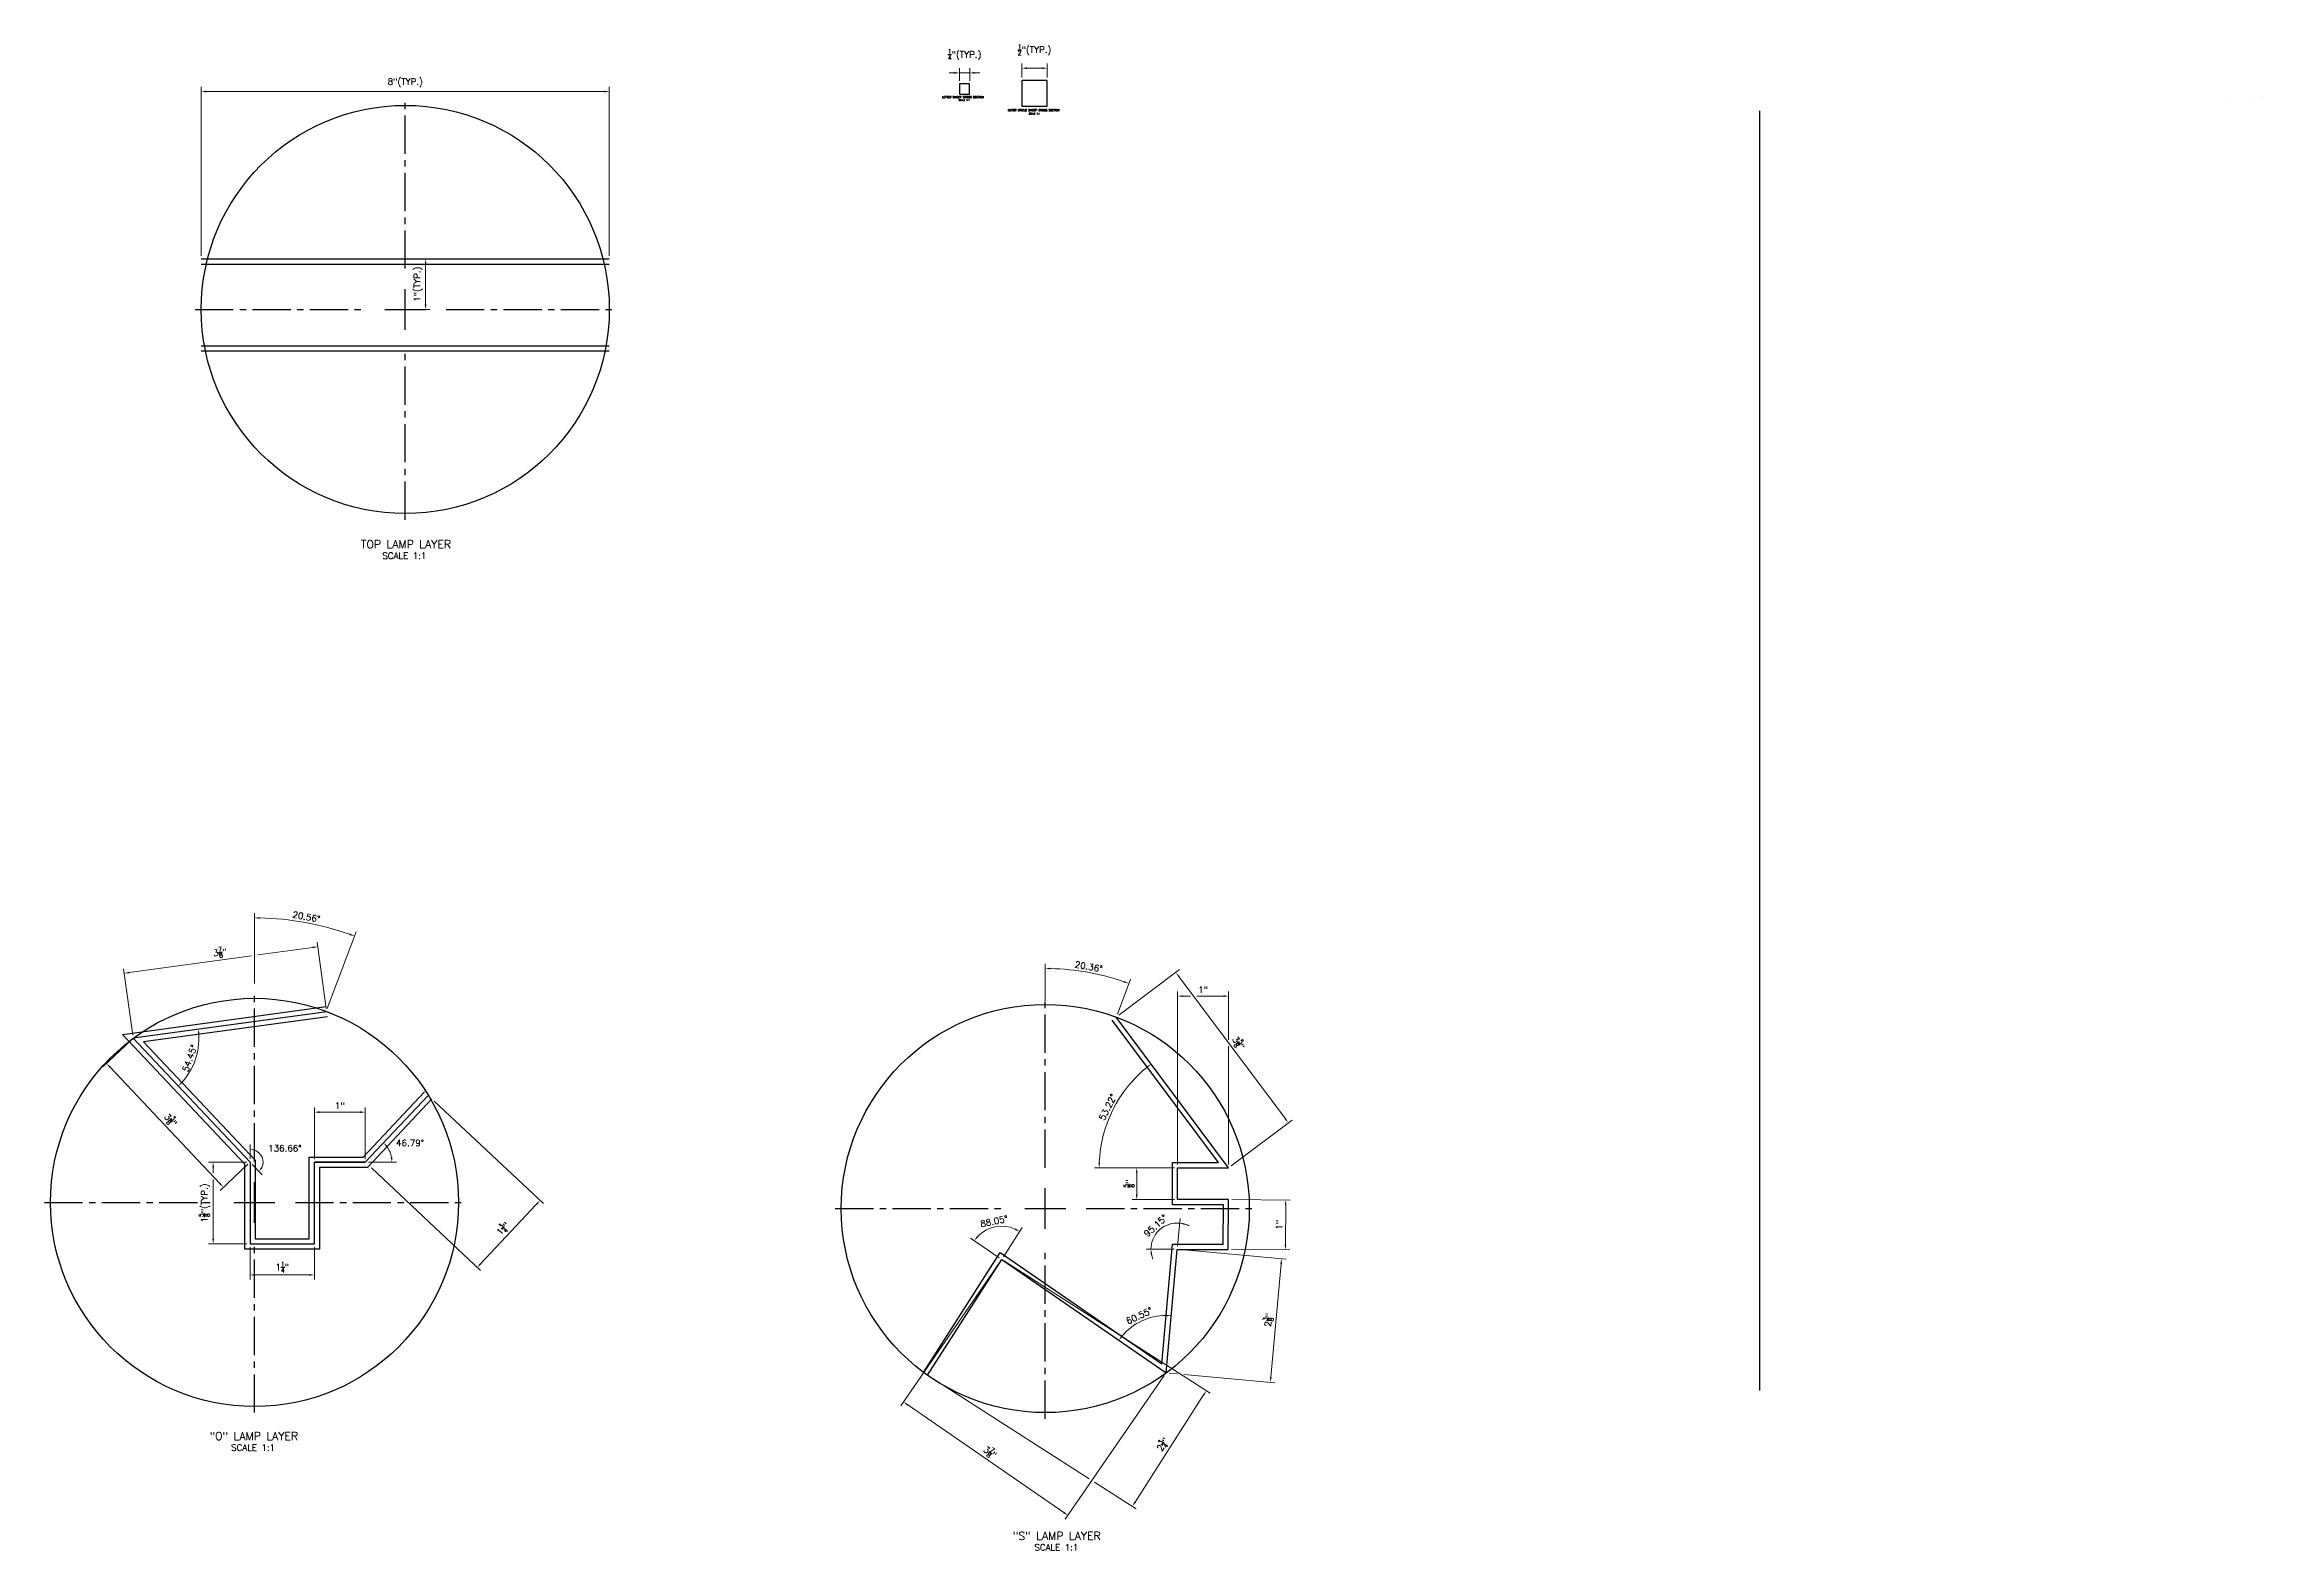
# Model space of a CAD drawing. Header units: inches. Extents: x -66 to 87, y -33 to 11.
# Drawn here: x -33.62 to 9.88, y -28.2 to 1.32 of the extents above; entities that cross this region are included whole.
import ezdxf

# ---------------------------------------------------------------- set-up
doc = ezdxf.new("R2010")
doc.units = ezdxf.units.IN
doc.header["$MEASUREMENT"] = 0
doc.linetypes.add('CENTER2', pattern=[1.125, 0.75, -0.125, 0.125, -0.125])
for name, color, linetype in [('Base', 134, 'Continuous'), ('lamplayers', 62, 'Continuous'), ('PR-TEXT', 2, 'Continuous'), ('PR-TEXT-SUBTITLE', 241, 'Continuous')]:
    doc.layers.add(name, color=color, linetype=linetype)
doc.layers.add('GE-VIEWPORT', color=7, linetype='Continuous', plot=False)
doc.styles.add('SUBTITLES 0.15625 IN.', font='romans.shx', dxfattribs={"height": 0.15625})
doc.styles.add('TEXT 0.125 IN.', font='romans.shx', dxfattribs={"height": 0.125})
doc.dimstyles.new('DOT-BR-IN', dxfattribs={"dimtxt": 0.125, "dimasz": 0.1, "dimexe": 0.09, "dimexo": 0.0625, "dimgap": 0.05, "dimtad": 1, "dimtoh": 1, "dimdec": 3, "dimzin": 3, "dimdsep": 46, "dimlunit": 4, "dimtxsty": 'TEXT 0.125 IN.', "dimcen": 0.09, "dimclrd": 256, "dimclre": 256, "dimclrt": 2, "dimazin": 0, "dimtfac": 0.7, "dimtdec": 3, "dimtmove": 2, "dimatfit": 3, "dimfxl": 1, "dimtolj": 1, "dimtzin": 0, "dimlwd": 15, "dimlwe": 15, "dimarcsym": 0})

# ---------------------------------------------------------------- blocks, each defined once
blk = doc.blocks.new('*D25')
at = {"layer": 'Defpoints', "color": 0, "transparency": 16777216}
for p in [(-26.026, -19.35, 6.669), (-27.258, -20.661, 6.669), (-25.137, -22.653)]:
    blk.add_point(p, dxfattribs=at)
at = {"layer": 'lamplayers', "lineweight": 15, "transparency": 16777216}
for p, q in [((-25.981, -19.392), (-23.84, -21.403)), ((-27.212, -20.703), (-25.071, -22.714)), ((-23.974, -21.414), (-25.069, -22.58))]:
    blk.add_line(p, q, dxfattribs=at)
at = {"layer": 'lamplayers', "transparency": 16777216}
for points in [[(-23.986, -21.403), (-23.962, -21.426), (-23.906, -21.341)], [(-25.081, -22.568), (-25.056, -22.591), (-25.137, -22.653)]]:
    blk.add_solid(points, dxfattribs=at)
at = {"layer": 'lamplayers', "color": 2, "transparency": 16777216, "insert": (-24.632, -21.893), "char_height": 0.125, "attachment_point": 5, "rotation": 46.7929, "style": 'TEXT 0.125 IN.'}
blk.add_mtext('\\A1;1{\\H0.7x;\\S3/4;}"', dxfattribs=at)
blk = doc.blocks.new('*D26')
at = {"layer": 'Defpoints', "color": 0, "transparency": 16777216}
for p in [(-28.328, -19.61), (-28.328, -20.592, 6.669), (-27.331, -20.592, 6.669)]:
    blk.add_point(p, dxfattribs=at)
at = {"layer": 'lamplayers', "lineweight": 15, "transparency": 16777216}
for p, q in [((-28.328, -20.53), (-28.328, -19.52)), ((-27.331, -20.53), (-27.331, -19.52)), ((-27.431, -19.61), (-28.228, -19.61))]:
    blk.add_line(p, q, dxfattribs=at)
at = {"layer": 'lamplayers', "transparency": 16777216}
for points in [[(-28.228, -19.593), (-28.228, -19.626), (-28.328, -19.61)], [(-27.431, -19.593), (-27.431, -19.626), (-27.331, -19.61)]]:
    blk.add_solid(points, dxfattribs=at)
at = {"layer": 'lamplayers', "color": 2, "transparency": 16777216, "insert": (-27.829, -19.485), "char_height": 0.125, "attachment_point": 5, "style": 'TEXT 0.125 IN.'}
blk.add_mtext('\\A1;1"', dxfattribs=at)
blk = doc.blocks.new('*D27')
at = {"layer": 'Defpoints', "color": 0, "transparency": 16777216}
for p in [(-26.099, -19.281, 6.669), (-28.328, -20.592, 6.669), (-27.331, -20.592, 6.669), (-27.331, -20.592, 6.669), (-26.826, -20.451)]:
    blk.add_point(p, dxfattribs=at)
at = {"layer": 'lamplayers', "lineweight": 15, "transparency": 16777216}
blk.add_line((-27.268, -20.592), (-26.717, -20.592), dxfattribs=at)
blk.add_arc((-27.331, -20.592), 0.524, 10.9491, 35.8439, dxfattribs=at)
at = {"layer": 'lamplayers', "transparency": 16777216}
for points in [[(-26.918, -20.296), (-26.893, -20.274), (-26.972, -20.21)], [(-26.799, -20.491), (-26.833, -20.494), (-26.807, -20.592)]]:
    blk.add_solid(points, dxfattribs=at)
at = {"layer": 'lamplayers', "color": 2, "transparency": 16777216, "insert": (-26.453, -20.212), "char_height": 0.125, "attachment_point": 5, "style": 'TEXT 0.125 IN.'}
blk.add_mtext('\\A1;46.79°', dxfattribs=at)
blk = doc.blocks.new('*D28')
at = {"layer": 'Defpoints', "color": 0, "transparency": 16777216}
for p in [(-29.59, -22.192, 6.669), (-28.328, -22.192, 6.669), (-28.328, -22.8)]:
    blk.add_point(p, dxfattribs=at)
at = {"layer": 'lamplayers', "lineweight": 15, "transparency": 16777216}
for p, q in [((-29.59, -22.255), (-29.59, -22.89)), ((-28.328, -22.255), (-28.328, -22.89)), ((-29.49, -22.8), (-28.428, -22.8))]:
    blk.add_line(p, q, dxfattribs=at)
at = {"layer": 'lamplayers', "transparency": 16777216}
for points in [[(-29.49, -22.784), (-29.49, -22.817), (-29.59, -22.8)], [(-28.428, -22.784), (-28.428, -22.817), (-28.328, -22.8)]]:
    blk.add_solid(points, dxfattribs=at)
at = {"layer": 'lamplayers', "color": 2, "transparency": 16777216, "insert": (-28.959, -22.648), "char_height": 0.125, "attachment_point": 5, "style": 'TEXT 0.125 IN.'}
blk.add_mtext('\\A1;1{\\H0.7x;\\S1/4;}"', dxfattribs=at)
blk = doc.blocks.new('*D29')
at = {"layer": 'Defpoints', "color": 0, "transparency": 16777216}
for p in [(-29.59, -20.589, 6.669), (-30.312, -22.192), (-29.59, -22.192, 6.669)]:
    blk.add_point(p, dxfattribs=at)
at = {"layer": 'lamplayers', "lineweight": 15, "transparency": 16777216}
for p, q in [((-29.652, -20.589), (-30.402, -20.589)), ((-30.312, -20.689), (-30.312, -20.806)), ((-30.312, -20.931), (-30.312, -22.092)), ((-29.652, -22.192), (-30.402, -22.192))]:
    blk.add_line(p, q, dxfattribs=at)
at = {"layer": 'lamplayers', "transparency": 16777216}
for points in [[(-30.329, -20.689), (-30.296, -20.689), (-30.312, -20.589)], [(-30.329, -22.092), (-30.296, -22.092), (-30.312, -22.192)]]:
    blk.add_solid(points, dxfattribs=at)
at = {"layer": 'lamplayers', "color": 2, "transparency": 16777216, "insert": (-30.485, -21.39), "char_height": 0.125, "attachment_point": 5, "rotation": 90, "style": 'TEXT 0.125 IN.'}
blk.add_mtext('\\A1;1{\\H0.7x;\\S5/8;}"(TYP.)', dxfattribs=at)
blk = doc.blocks.new('*D30')
at = {"layer": 'Defpoints', "color": 0, "transparency": 16777216}
for p in [(-31.882, -18.16, 6.669), (-29.59, -20.589, 6.669), (-30.112, -21.081)]:
    blk.add_point(p, dxfattribs=at)
at = {"layer": 'lamplayers', "lineweight": 15, "transparency": 16777216}
for p, q in [((-31.927, -18.203), (-32.469, -18.714)), ((-32.335, -18.725), (-30.18, -21.009)), ((-29.635, -20.632), (-30.177, -21.143))]:
    blk.add_line(p, q, dxfattribs=at)
at = {"layer": 'lamplayers', "transparency": 16777216}
for points in [[(-32.323, -18.714), (-32.347, -18.737), (-32.404, -18.653)], [(-30.168, -20.997), (-30.192, -21.02), (-30.112, -21.081)]]:
    blk.add_solid(points, dxfattribs=at)
at = {"layer": 'lamplayers', "color": 2, "transparency": 16777216, "insert": (-31.147, -19.763), "char_height": 0.125, "attachment_point": 5, "rotation": 313.3441, "style": 'TEXT 0.125 IN.'}
blk.add_mtext('\\A1;3{\\H0.7x;\\S3/8;}"', dxfattribs=at)
blk = doc.blocks.new('*D31')
at = {"layer": 'Defpoints', "color": 0, "transparency": 16777216}
for p in [(-31.882, -18.16, 6.669), (-29.59, -20.589, 6.669), (-29.59, -20.589, 6.669), (-29.335, -20.594), (-29.59, -22.192, 6.669)]:
    blk.add_point(p, dxfattribs=at)
at = {"layer": 'lamplayers', "lineweight": 15, "transparency": 16777216}
for p, q in [((-29.59, -20.526), (-29.59, -20.244)), ((-29.547, -20.634), (-29.353, -20.84))]:
    blk.add_line(p, q, dxfattribs=at)
blk.add_arc((-29.59, -20.589), 0.255, 335.9759, 67.3682, dxfattribs=at)
at = {"layer": 'lamplayers', "transparency": 16777216}
for points in [[(-29.495, -20.37), (-29.489, -20.337), (-29.59, -20.334)], [(-29.344, -20.702), (-29.371, -20.683), (-29.415, -20.774)]]:
    blk.add_solid(points, dxfattribs=at)
at = {"layer": 'lamplayers', "color": 2, "transparency": 16777216, "insert": (-28.907, -20.318), "char_height": 0.125, "attachment_point": 5, "style": 'TEXT 0.125 IN.'}
blk.add_mtext('\\A1;136.66°', dxfattribs=at)
blk = doc.blocks.new('*D32')
at = {"layer": 'Defpoints', "color": 0, "transparency": 16777216}
for p in [(-28.086, -17.641, 6.669), (-31.882, -18.16, 6.669), (-31.882, -18.16, 6.669), (-30.748, -18.776), (-29.59, -20.589, 6.669)]:
    blk.add_point(p, dxfattribs=at)
at = {"layer": 'lamplayers', "lineweight": 15, "transparency": 16777216}
blk.add_arc((-31.882, -18.16), 1.29, 317.7863, 3.3561, dxfattribs=at)
at = {"layer": 'lamplayers', "transparency": 16777216}
for points in [[(-30.611, -18.086), (-30.577, -18.083), (-30.604, -17.985)], [(-30.915, -19.039), (-30.938, -19.016), (-30.996, -19.099)]]:
    blk.add_solid(points, dxfattribs=at)
at = {"layer": 'lamplayers', "color": 2, "transparency": 16777216, "insert": (-30.771, -18.552), "char_height": 0.125, "attachment_point": 5, "rotation": 70.5712, "style": 'TEXT 0.125 IN.'}
blk.add_mtext('\\A1;54.45°', dxfattribs=at)
blk = doc.blocks.new('*D33')
at = {"layer": 'Defpoints', "color": 0, "transparency": 16777216}
for p in [(-32.056, -16.888), (-28.086, -17.641, 6.669), (-31.882, -18.16, 6.669)]:
    blk.add_point(p, dxfattribs=at)
at = {"layer": 'lamplayers', "lineweight": 15, "transparency": 16777216}
for p, q in [((-28.36, -16.382), (-29.44, -16.529)), ((-28.095, -17.579), (-28.273, -16.279)), ((-31.89, -18.098), (-32.068, -16.799)), ((-29.564, -16.546), (-31.957, -16.874))]:
    blk.add_line(p, q, dxfattribs=at)
at = {"layer": 'lamplayers', "transparency": 16777216}
for points in [[(-28.362, -16.365), (-28.358, -16.398), (-28.261, -16.368)], [(-31.959, -16.858), (-31.955, -16.891), (-32.056, -16.888)]]:
    blk.add_solid(points, dxfattribs=at)
at = {"layer": 'lamplayers', "color": 2, "transparency": 16777216, "insert": (-30.179, -16.477), "char_height": 0.125, "attachment_point": 5, "rotation": 7.7982, "style": 'TEXT 0.125 IN.'}
blk.add_mtext('\\A1;3{\\H0.7x;\\S7/8;}"', dxfattribs=at)
blk = doc.blocks.new('*D52')
at = {"layer": 'Defpoints', "color": 0, "transparency": 16777216}
for p in [(-22.547, 0.393), (-30.547, -2.888, 14.159), (-22.547, -2.888, 14.159)]:
    blk.add_point(p, dxfattribs=at)
at = {"layer": 'lamplayers', "lineweight": 15, "transparency": 16777216}
for p, q in [((-30.547, -2.825), (-30.547, 0.483)), ((-22.547, -2.825), (-22.547, 0.483)), ((-30.447, 0.393), (-22.647, 0.393))]:
    blk.add_line(p, q, dxfattribs=at)
at = {"layer": 'lamplayers', "transparency": 16777216}
for points in [[(-30.447, 0.41), (-30.447, 0.376), (-30.547, 0.393)], [(-22.647, 0.41), (-22.647, 0.376), (-22.547, 0.393)]]:
    blk.add_solid(points, dxfattribs=at)
at = {"layer": 'lamplayers', "color": 2, "transparency": 16777216, "insert": (-26.547, 0.565), "char_height": 0.125, "attachment_point": 5, "style": 'TEXT 0.125 IN.'}
blk.add_mtext('\\A1;8"(TYP.)', dxfattribs=at)
blk = doc.blocks.new('*U58')
at = {"layer": 'lamplayers', "color": 0, "linetype": 'CENTER2', "transparency": 16777216}
for p, q in [((0, 0.8), (0, 4.12)), ((-4.12, 0), (-0.8, 0)), ((0.8, 0), (4.12, 0)), ((0, -4.12), (0, -0.8))]:
    blk.add_line(p, q, dxfattribs=at)
at = {"layer": 'lamplayers', "color": 0, "linetype": 'Continuous', "transparency": 16777216}
for p, q in [((-0.4, 0), (0.4, 0)), ((0, -0.4), (0, 0.4))]:
    blk.add_line(p, q, dxfattribs=at)
blk = doc.blocks.new('*U59')
at = {"layer": 'lamplayers', "color": 0, "linetype": 'CENTER2', "transparency": 16777216}
for p, q in [((0, 0.8), (0, 4.12)), ((-4.12, 0), (-0.8, 0)), ((0.8, 0), (4.12, 0)), ((0, -4.12), (0, -0.8))]:
    blk.add_line(p, q, dxfattribs=at)
at = {"layer": 'lamplayers', "color": 0, "linetype": 'Continuous', "transparency": 16777216}
for p, q in [((-0.4, 0), (0.4, 0)), ((0, -0.4), (0, 0.4))]:
    blk.add_line(p, q, dxfattribs=at)
blk = doc.blocks.new('*U60')
at = {"layer": 'lamplayers', "color": 0, "linetype": 'CENTER2', "transparency": 16777216}
for p, q in [((0, 0.8), (0, 4.12)), ((-4.12, 0), (-0.8, 0)), ((0.8, 0), (4.12, 0)), ((0, -4.12), (0, -0.8))]:
    blk.add_line(p, q, dxfattribs=at)
at = {"layer": 'lamplayers', "color": 0, "linetype": 'Continuous', "transparency": 16777216}
for p, q in [((-0.4, 0), (0.4, 0)), ((0, -0.4), (0, 0.4))]:
    blk.add_line(p, q, dxfattribs=at)
blk = doc.blocks.new('*D62')
at = {"layer": 'Defpoints', "color": 0, "transparency": 16777216}
for p in [(-26.562, -2.888, 14.159), (-26.148, -2.888), (-26.547, -3.878, 14.627)]:
    blk.add_point(p, dxfattribs=at)
at = {"layer": 'lamplayers', "lineweight": 15, "transparency": 16777216}
for p, q in [((-26.499, -2.888), (-26.058, -2.888)), ((-26.148, -3.778), (-26.148, -2.988)), ((-26.485, -3.878), (-26.058, -3.878))]:
    blk.add_line(p, q, dxfattribs=at)
at = {"layer": 'lamplayers', "transparency": 16777216}
for points in [[(-26.165, -2.988), (-26.132, -2.988), (-26.148, -2.888)], [(-26.165, -3.778), (-26.132, -3.778), (-26.148, -3.878)]]:
    blk.add_solid(points, dxfattribs=at)
at = {"layer": 'lamplayers', "color": 2, "transparency": 16777216, "insert": (-26.294, -3.383), "char_height": 0.125, "attachment_point": 5, "rotation": 90, "style": 'TEXT 0.125 IN.'}
blk.add_mtext('\\A1;1"(TYP.)', dxfattribs=at)
blk = doc.blocks.new('*D92')
at = {"layer": 'Defpoints', "color": 0, "transparency": 16777216}
for p in [(-28.18, -15.962), (-29.502, -17.15, 7.027), (-28.097, -17.633, 7.127), (-29.502, -21.379, 7.127)]:
    blk.add_point(p, dxfattribs=at)
at = {"layer": 'lamplayers', "lineweight": 15, "transparency": 16777216}
for p, q in [((-29.502, -17.087), (-29.502, -15.713)), ((-28.075, -17.575), (-27.512, -16.074))]:
    blk.add_line(p, q, dxfattribs=at)
blk.add_arc((-29.502, -21.379), 5.576, 70.4639, 88.9724, dxfattribs=at)
at = {"layer": 'lamplayers', "transparency": 16777216}
for points in [[(-29.402, -15.82), (-29.401, -15.787), (-29.502, -15.803)], [(-27.631, -16.108), (-27.643, -16.14), (-27.543, -16.158)]]:
    blk.add_solid(points, dxfattribs=at)
at = {"layer": 'lamplayers', "color": 2, "transparency": 16777216, "insert": (-28.486, -15.782), "char_height": 0.125, "attachment_point": 5, "rotation": 349.7181, "style": 'TEXT 0.125 IN.'}
blk.add_mtext('\\A1;20.56°', dxfattribs=at)
blk = doc.blocks.new('*D93')
at = {"layer": 'Defpoints', "color": 0, "transparency": 16777216}
for p in [(-12.896, -16.926), (-14, -17.498, 5.614), (-12.608, -17.748, 5.614), (-14, -21.498, 5.614)]:
    blk.add_point(p, dxfattribs=at)
at = {"layer": 'lamplayers', "lineweight": 15, "transparency": 16777216}
for p, q in [((-14, -17.436), (-14, -16.704)), ((-12.587, -17.689), (-12.332, -17.004))]:
    blk.add_line(p, q, dxfattribs=at)
blk.add_arc((-14, -21.498), 4.704, 70.8574, 88.7819, dxfattribs=at)
at = {"layer": 'lamplayers', "transparency": 16777216}
for points in [[(-13.9, -16.812), (-13.9, -16.779), (-14, -16.794)], [(-12.452, -17.039), (-12.463, -17.07), (-12.363, -17.088)]]:
    blk.add_solid(points, dxfattribs=at)
at = {"layer": 'lamplayers', "color": 2, "transparency": 16777216, "insert": (-13.149, -16.758), "char_height": 0.125, "attachment_point": 5, "rotation": 349.8197, "style": 'TEXT 0.125 IN.'}
blk.add_mtext('\\A1;20.36°', dxfattribs=at)
blk = doc.blocks.new('*D95')
at = {"layer": 'Defpoints', "color": 0, "transparency": 16777216}
for p in [(-11.439, -16.871), (-12.611, -17.747, 5.364), (-10.405, -20.698, 5.364)]:
    blk.add_point(p, dxfattribs=at)
at = {"layer": 'lamplayers', "lineweight": 15, "transparency": 16777216}
for p, q in [((-12.561, -17.71), (-11.367, -16.817)), ((-9.293, -19.742), (-11.379, -16.951)), ((-10.355, -20.661), (-9.161, -19.768))]:
    blk.add_line(p, q, dxfattribs=at)
at = {"layer": 'lamplayers', "transparency": 16777216}
for points in [[(-11.366, -16.941), (-11.392, -16.961), (-11.439, -16.871)], [(-9.28, -19.732), (-9.306, -19.752), (-9.233, -19.822)]]:
    blk.add_solid(points, dxfattribs=at)
at = {"layer": 'lamplayers', "color": 2, "transparency": 16777216, "insert": (-10.214, -18.255), "char_height": 0.125, "attachment_point": 5, "rotation": 306.7774, "style": 'TEXT 0.125 IN.'}
blk.add_mtext('\\A1;3{\\H0.7x;\\S5/8;}"', dxfattribs=at)
blk = doc.blocks.new('*D96')
at = {"layer": 'Defpoints', "color": 0, "transparency": 16777216}
for p in [(-10.405, -17.335), (-11.405, -20.698, 5.364), (-10.405, -20.698, 5.364)]:
    blk.add_point(p, dxfattribs=at)
at = {"layer": 'lamplayers', "lineweight": 15, "transparency": 16777216}
for p, q in [((-11.405, -20.636), (-11.405, -17.245)), ((-11.305, -17.335), (-11.154, -17.335)), ((-11.029, -17.335), (-10.505, -17.335)), ((-10.405, -18.191), (-10.405, -17.245)), ((-10.405, -20.636), (-10.405, -18.316))]:
    blk.add_line(p, q, dxfattribs=at)
at = {"layer": 'lamplayers', "transparency": 16777216}
for points in [[(-11.305, -17.319), (-11.305, -17.352), (-11.405, -17.335)], [(-10.505, -17.319), (-10.505, -17.352), (-10.405, -17.335)]]:
    blk.add_solid(points, dxfattribs=at)
at = {"layer": 'lamplayers', "color": 2, "transparency": 16777216, "insert": (-10.905, -17.211), "char_height": 0.125, "attachment_point": 5, "style": 'TEXT 0.125 IN.'}
blk.add_mtext('\\A1;1"', dxfattribs=at)
blk = doc.blocks.new('*D97')
at = {"layer": 'Defpoints', "color": 0, "transparency": 16777216}
for p in [(-12.206, -20.698), (-11.405, -20.698, 5.364), (-11.405, -21.324, 5.364)]:
    blk.add_point(p, dxfattribs=at)
at = {"layer": 'lamplayers', "lineweight": 15, "transparency": 16777216}
for p, q in [((-11.468, -20.698), (-12.296, -20.698)), ((-12.206, -21.224), (-12.206, -20.798)), ((-11.468, -21.324), (-12.296, -21.324))]:
    blk.add_line(p, q, dxfattribs=at)
at = {"layer": 'lamplayers', "transparency": 16777216}
for points in [[(-12.223, -20.798), (-12.189, -20.798), (-12.206, -20.698)], [(-12.223, -21.224), (-12.189, -21.224), (-12.206, -21.324)]]:
    blk.add_solid(points, dxfattribs=at)
at = {"layer": 'lamplayers', "color": 2, "transparency": 16777216, "insert": (-12.358, -21.011), "char_height": 0.125, "attachment_point": 5, "rotation": 90, "style": 'TEXT 0.125 IN.'}
blk.add_mtext('\\A1;{\\H0.7x;\\S5/8;}"', dxfattribs=at)
blk = doc.blocks.new('*D98')
at = {"layer": 'Defpoints', "color": 0, "transparency": 16777216}
for p in [(-10.405, -21.324, 5.364), (-9.286, -21.332), (-10.412, -22.298, 5.364)]:
    blk.add_point(p, dxfattribs=at)
at = {"layer": 'lamplayers', "lineweight": 15, "transparency": 16777216}
for p, q in [((-10.343, -21.324), (-9.196, -21.333)), ((-9.292, -22.206), (-9.286, -21.432)), ((-10.35, -22.299), (-9.203, -22.307))]:
    blk.add_line(p, q, dxfattribs=at)
at = {"layer": 'lamplayers', "transparency": 16777216}
for points in [[(-9.303, -21.432), (-9.27, -21.432), (-9.286, -21.332)], [(-9.309, -22.206), (-9.275, -22.207), (-9.293, -22.306)]]:
    blk.add_solid(points, dxfattribs=at)
at = {"layer": 'lamplayers', "color": 2, "transparency": 16777216, "insert": (-9.414, -21.818), "char_height": 0.125, "attachment_point": 5, "rotation": 89.5774, "style": 'TEXT 0.125 IN.'}
blk.add_mtext('\\A1;1"', dxfattribs=at)
blk = doc.blocks.new('*D99')
at = {"layer": 'Defpoints', "color": 0, "transparency": 16777216}
for p in [(-12.611, -17.747, 5.364), (-12.472, -19.225), (-11.405, -20.698, 5.364), (-10.405, -20.698, 5.364), (-10.405, -20.698, 5.364)]:
    blk.add_point(p, dxfattribs=at)
at = {"layer": 'lamplayers', "lineweight": 15, "transparency": 16777216}
blk.add_line((-11.468, -20.698), (-13.034, -20.698), dxfattribs=at)
blk.add_arc((-10.405, -20.698), 2.538, 129.0347, 177.7427, dxfattribs=at)
at = {"layer": 'lamplayers', "transparency": 16777216}
for points in [[(-12.014, -18.713), (-11.994, -18.74), (-11.925, -18.665)], [(-12.925, -20.599), (-12.958, -20.598), (-12.944, -20.698)]]:
    blk.add_solid(points, dxfattribs=at)
at = {"layer": 'lamplayers', "color": 2, "transparency": 16777216, "insert": (-12.775, -19.511), "char_height": 0.125, "attachment_point": 5, "rotation": 63.3887, "style": 'TEXT 0.125 IN.'}
blk.add_mtext('\\A1;53.22°', dxfattribs=at)
blk = doc.blocks.new('*D100')
at = {"layer": 'Defpoints', "color": 0, "transparency": 16777216}
for p in [(-11.412, -22.298, 5.364), (-9.369, -22.482), (-11.631, -24.721, 5.364)]:
    blk.add_point(p, dxfattribs=at)
at = {"layer": 'lamplayers', "lineweight": 15, "transparency": 16777216}
for p, q in [((-11.35, -22.304), (-9.279, -22.49)), ((-9.578, -24.806), (-9.378, -22.582)), ((-11.568, -24.727), (-11.405, -24.741)), ((-11.281, -24.752), (-9.497, -24.913))]:
    blk.add_line(p, q, dxfattribs=at)
at = {"layer": 'lamplayers', "transparency": 16777216}
for points in [[(-9.394, -22.58), (-9.361, -22.583), (-9.369, -22.482)], [(-9.595, -24.804), (-9.561, -24.807), (-9.587, -24.905)]]:
    blk.add_solid(points, dxfattribs=at)
at = {"layer": 'lamplayers', "color": 2, "transparency": 16777216, "insert": (-9.629, -23.68), "char_height": 0.125, "attachment_point": 5, "rotation": 84.8507, "style": 'TEXT 0.125 IN.'}
blk.add_mtext('\\A1;2{\\H0.7x;\\S3/8;}"', dxfattribs=at)
blk = doc.blocks.new('*D101')
at = {"layer": 'Defpoints', "color": 0, "transparency": 16777216}
for p in [(-11.643, -21.836), (-11.412, -22.298, 5.364), (-11.412, -22.298, 5.364), (-10.412, -22.298, 5.364), (-11.631, -24.721, 5.364)]:
    blk.add_point(p, dxfattribs=at)
at = {"layer": 'lamplayers', "lineweight": 15, "transparency": 16777216}
for p, q in [((-11.407, -22.236), (-11.358, -21.694)), ((-11.475, -22.298), (-12.019, -22.298))]:
    blk.add_line(p, q, dxfattribs=at)
for start, end in [(84.8507, 180), (62.6242, 73.7375), (191.1132, 202.2265)]:
    blk.add_arc((-11.412, -22.298), 0.516, start, end, dxfattribs=at)
at = {"layer": 'lamplayers', "transparency": 16777216}
for points in [[(-11.271, -21.819), (-11.265, -21.786), (-11.366, -21.784)], [(-11.936, -22.399), (-11.902, -22.396), (-11.929, -22.298)]]:
    blk.add_solid(points, dxfattribs=at)
at = {"layer": 'lamplayers', "color": 2, "transparency": 16777216, "insert": (-11.837, -21.834), "char_height": 0.125, "attachment_point": 5, "rotation": 42.4254, "style": 'TEXT 0.125 IN.'}
blk.add_mtext('\\A1;95.15°', dxfattribs=at)
blk = doc.blocks.new('*D102')
at = {"layer": 'Defpoints', "color": 0, "transparency": 16777216}
for p in [(-14.853, -22.498, 5.364), (-11.631, -24.721, 5.364), (-13.557, -27.513)]:
    blk.add_point(p, dxfattribs=at)
at = {"layer": 'lamplayers', "lineweight": 15, "transparency": 16777216}
for p, q in [((-14.889, -22.55), (-16.83, -25.364)), ((-11.666, -24.772), (-13.608, -27.587)), ((-16.697, -25.347), (-13.639, -27.456))]:
    blk.add_line(p, q, dxfattribs=at)
at = {"layer": 'lamplayers', "transparency": 16777216}
for points in [[(-16.687, -25.333), (-16.706, -25.361), (-16.779, -25.29)], [(-13.629, -27.442), (-13.648, -27.47), (-13.557, -27.513)]]:
    blk.add_solid(points, dxfattribs=at)
at = {"layer": 'lamplayers', "color": 2, "transparency": 16777216, "insert": (-15.081, -26.276), "char_height": 0.125, "attachment_point": 5, "rotation": 325.402, "style": 'TEXT 0.125 IN.'}
blk.add_mtext('\\A1;3{\\H0.7x;\\S7/8;}"', dxfattribs=at)
blk = doc.blocks.new('*D103')
at = {"layer": 'Defpoints', "color": 0, "transparency": 16777216}
for p in [(-14.853, -22.498, 5.364), (-16.306, -24.766, 5.364), (-10.841, -25.069)]:
    blk.add_point(p, dxfattribs=at)
at = {"layer": 'lamplayers', "lineweight": 15, "transparency": 16777216}
for p, q in [((-14.8, -22.532), (-10.765, -25.117)), ((-16.254, -24.8), (-13.138, -26.796)), ((-12.24, -27.253), (-10.895, -25.153)), ((-13.033, -26.864), (-12.218, -27.385))]:
    blk.add_line(p, q, dxfattribs=at)
at = {"layer": 'lamplayers', "transparency": 16777216}
for points in [[(-10.909, -25.144), (-10.881, -25.162), (-10.841, -25.069)], [(-12.254, -27.244), (-12.226, -27.262), (-12.294, -27.337)]]:
    blk.add_solid(points, dxfattribs=at)
at = {"layer": 'lamplayers', "color": 2, "transparency": 16777216, "insert": (-11.696, -26.121), "char_height": 0.125, "attachment_point": 5, "rotation": 57.3531, "style": 'TEXT 0.125 IN.'}
blk.add_mtext('\\A1;2{\\H0.7x;\\S3/4;}"', dxfattribs=at)
blk = doc.blocks.new('*D104')
at = {"layer": 'Defpoints', "color": 0, "transparency": 16777216}
for p in [(-14.853, -22.498, 5.364), (-11.412, -22.298, 5.364), (-11.923, -23.633), (-11.631, -24.721, 5.364), (-11.631, -24.721, 5.364)]:
    blk.add_point(p, dxfattribs=at)
at = {"layer": 'lamplayers', "lineweight": 15, "transparency": 16777216}
blk.add_arc((-11.631, -24.721), 1.126, 89.9406, 140.3121, dxfattribs=at)
at = {"layer": 'lamplayers', "transparency": 16777216}
for points in [[(-11.629, -23.578), (-11.63, -23.612), (-11.53, -23.599)], [(-12.484, -24.012), (-12.511, -23.992), (-12.558, -24.082)]]:
    blk.add_solid(points, dxfattribs=at)
at = {"layer": 'lamplayers', "color": 2, "transparency": 16777216, "insert": (-12.157, -23.6), "char_height": 0.125, "attachment_point": 5, "rotation": 25.1264, "style": 'TEXT 0.125 IN.'}
blk.add_mtext('\\A1;60.55°', dxfattribs=at)
blk = doc.blocks.new('*D105')
at = {"layer": 'Defpoints', "color": 0, "transparency": 16777216}
for p in [(-14.816, -21.847), (-14.853, -22.498, 5.364), (-14.853, -22.498, 5.364), (-16.306, -24.766, 5.364), (-11.631, -24.721, 5.364)]:
    blk.add_point(p, dxfattribs=at)
at = {"layer": 'lamplayers', "lineweight": 15, "transparency": 16777216}
for p, q in [((-14.905, -22.463), (-15.464, -22.077)), ((-14.819, -22.446), (-14.453, -21.873))]:
    blk.add_line(p, q, dxfattribs=at)
blk.add_arc((-14.853, -22.498), 0.653, 66.1426, 136.6125, dxfattribs=at)
at = {"layer": 'lamplayers', "transparency": 16777216}
for points in [[(-15.314, -22.06), (-15.34, -22.039), (-15.39, -22.128)], [(-14.581, -21.887), (-14.597, -21.916), (-14.501, -21.949)]]:
    blk.add_solid(points, dxfattribs=at)
at = {"layer": 'lamplayers', "color": 2, "transparency": 16777216, "insert": (-15.004, -21.748), "char_height": 0.125, "attachment_point": 5, "rotation": 11.3775, "style": 'TEXT 0.125 IN.'}
blk.add_mtext('\\A1;88.05°', dxfattribs=at)
blk = doc.blocks.new('*D106')
at = {"layer": 'Defpoints', "color": 0, "transparency": 16777216}
for p in [(-14.46, 0.851), (-14.46, 0.606), (-13.96, 0.606)]:
    blk.add_point(p, dxfattribs=at)
at = {"layer": 'lamplayers', "lineweight": 15, "transparency": 16777216}
for p, q in [((-14.46, 0.669), (-14.46, 0.941)), ((-13.96, 0.669), (-13.96, 0.941)), ((-14.06, 0.851), (-14.36, 0.851))]:
    blk.add_line(p, q, dxfattribs=at)
at = {"layer": 'lamplayers', "transparency": 16777216}
for points in [[(-14.36, 0.868), (-14.36, 0.834), (-14.46, 0.851)], [(-14.06, 0.868), (-14.06, 0.834), (-13.96, 0.851)]]:
    blk.add_solid(points, dxfattribs=at)
at = {"layer": 'lamplayers', "color": 2, "transparency": 16777216, "insert": (-14.21, 1.212), "char_height": 0.125, "attachment_point": 5, "style": 'TEXT 0.125 IN.'}
blk.add_mtext('\\A1;{\\H0.7x;\\S1/2;}"(TYP.)', dxfattribs=at)
blk = doc.blocks.new('*D107')
at = {"layer": 'Defpoints', "color": 0, "transparency": 16777216}
for p in [(-15.682, 0.758), (-15.682, 0.542), (-15.482, 0.542)]:
    blk.add_point(p, dxfattribs=at)
at = {"layer": 'lamplayers', "lineweight": 15, "transparency": 16777216}
for p, q in [((-15.782, 0.758), (-15.882, 0.758)), ((-15.682, 0.605), (-15.682, 0.848)), ((-15.482, 0.758), (-15.682, 0.758)), ((-15.482, 0.605), (-15.482, 0.848)), ((-15.382, 0.758), (-15.282, 0.758))]:
    blk.add_line(p, q, dxfattribs=at)
at = {"layer": 'lamplayers', "transparency": 16777216}
for points in [[(-15.782, 0.775), (-15.782, 0.741), (-15.682, 0.758)], [(-15.382, 0.775), (-15.382, 0.741), (-15.482, 0.758)]]:
    blk.add_solid(points, dxfattribs=at)
at = {"layer": 'lamplayers', "color": 2, "transparency": 16777216, "insert": (-15.582, 1.119), "char_height": 0.125, "attachment_point": 5, "style": 'TEXT 0.125 IN.'}
blk.add_mtext('\\A1;{\\H0.7x;\\S1/4;}"(TYP.)', dxfattribs=at)

msp = doc.modelspace()

# ---------------------------------------------------------------- linework, layer by layer
at = {"layer": 'Base'}
for centre in [(-26.5475, -3.8783, 14.627), (-29.5016, -21.3786, 7.127), (-14, -21.4982, 5.6139)]:
    msp.add_circle(centre, 4, dxfattribs=at)
at = {"layer": 'GE-VIEWPORT', "extrusion": (1, 0, -1.83697e-16)}
for p, q in [((9.2334, 0.2813, 1.3621), (9.2334, 0.2813, -1.3621)), ((9.6177, 0.2813, 1.3621), (9.6177, 0.2813, -1.3621)), ((9.8846, 0.2813, 1.3621), (9.8846, 0.2813, -1.3621))]:
    msp.add_line(p, q, dxfattribs=at)
at = {"layer": 'lamplayers'}
for p, q in [((0, 0.0132, 0.2639), (0, -25.0618, 0.2639)), ((-30.5475, -2.8877, 14.1586), (-22.5475, -2.8877, 14.1586)), ((-30.5475, -2.9877, 14.1586), (-22.5475, -2.9877, 14.1586)), ((-26.0991, -19.281, 6.6691), (-27.3306, -20.5921, 6.6691)), ((-27.3306, -20.5921, 6.6691), (-28.3276, -20.5921, 6.6691))]:
    msp.add_line(p, q, dxfattribs=at)
for points in [[(-15.6822, 0.3421), (-15.4822, 0.3421), (-15.4822, 0.5421), (-15.6822, 0.5421)], [(-14.4602, 0.1063), (-13.9602, 0.1063), (-13.9602, 0.6063), (-14.4602, 0.6063)]]:
    msp.add_lwpolyline(points, close=True, dxfattribs=at)
for points, elevation in [([(-30.5475, -4.5877), (-22.5475, -4.5877)], 14.1586), ([(-30.5475, -4.6877), (-22.5475, -4.6877)], 14.1586), ([(-26.0263, -19.3495), (-27.2873, -20.6921), (-28.2276, -20.6921), (-28.2276, -22.2921), (-29.6899, -22.2921), (-29.6899, -20.6286), (-32.0881, -18.0876), (-28.1, -17.5415)], 6.6691), ([(-28.0865, -17.6406), (-31.882, -18.1604), (-29.5899, -20.5889), (-29.5899, -22.1921), (-28.3276, -22.1921), (-28.3276, -20.5921), (-27.3306, -20.5921), (-26.0991, -19.281)], 6.6691), ([(-28.0729, -17.7396), (-31.6758, -18.2331), (-29.4899, -20.5492), (-29.4899, -22.0921), (-28.4276, -22.0921), (-28.4276, -20.4921), (-27.3739, -20.4921), (-26.172, -19.2126)], 6.6691), ([(-16.3905, -24.7124), (-14.8815, -22.3571), (-11.7149, -24.5414), (-11.5038, -22.1982), (-10.5116, -22.1982), (-10.5059, -21.4239), (-11.5052, -21.4239), (-11.5052, -20.5982), (-10.6048, -20.5982), (-12.6912, -17.8069)], 5.3639), ([(-16.3063, -24.7664), (-14.8531, -22.4982), (-11.6307, -24.721), (-11.4124, -22.2982), (-10.4124, -22.2982), (-10.4052, -21.3239), (-11.4052, -21.3239), (-11.4052, -20.6982), (-10.4052, -20.6982), (-12.6111, -17.747)], 5.3639)]:
    msp.add_lwpolyline(points, dxfattribs=dict(at, elevation=elevation))

# ---------------------------------------------------------------- block references
at = {"layer": 'lamplayers', "linetype": 'CENTER2'}
for name, p in [('*U58', (-26.5475, -3.8783, 14.627)), ('*U59', (-29.5016, -21.3786, 7.127)), ('*U60', (-14, -21.4982, 5.6139))]:
    msp.add_blockref(name, p, dxfattribs=at)

# ---------------------------------------------------------------- texts
at = {"layer": 'PR-TEXT', "attachment_point": 1, "style": 'TEXT 0.125 IN.'}
for s, insert, char_height, width in [('SCALE 4:1', (-15.6985, 0.2389), 0.03125, 0.383022), ('SCALE 4:1', (-14.3211, -0.0251), 0.03125, 0.383022), ('SCALE 1:1', (-26.9957, -8.643), 0.125, 1.284887), ('SCALE 1:1', (-29.9606, -26.1214), 0.125, 1.284887), ('SCALE 1:1', (-14.2126, -28.0776), 0.125, 1.284887)]:
    msp.add_mtext(s, dxfattribs=dict(at, insert=insert, char_height=char_height, width=width))
at = {"layer": 'PR-TEXT-SUBTITLE', "attachment_point": 1, "style": 'SUBTITLES 0.15625 IN.'}
for s, insert, char_height, width in [('LETTER SWEEP CROSS SECTION', (-16.0231, 0.3044), 0.039062, 0.973584), ('OUTER CIRCLE SWEEP CROSS SECTION', (-14.7327, 0.0453), 0.039062, 1.230278), ('TOP LAMP LAYER', (-27.4169, -8.4008), 0.15625, 2.180096), ('"O" LAMP LAYER', (-30.3819, -25.8792), 0.15625, 2.180096), ('"S" LAMP LAYER', (-14.6339, -27.8354), 0.15625, 2.180096)]:
    msp.add_mtext(s, dxfattribs=dict(at, insert=insert, char_height=char_height, width=width))

# ---------------------------------------------------------------- dimensions: what is measured, and where the dimension line sits
at = {"layer": 'lamplayers'}
for base, p1, p2, picture, middle in [((-14.4602, 0.8511), (-13.9602, 0.6063), (-14.4602, 0.6063), '*D106', (-14.2102, 1.2119)), ((-15.6822, 0.7579), (-15.4822, 0.5421), (-15.6822, 0.5421), '*D107', (-15.5822, 1.1188))]:
    dim = msp.add_linear_dim(base=base, p1=p1, p2=p2, text='<>(TYP.)', dimstyle='DOT-BR-IN', dxfattribs=at)
    dim.commit()
    dim.dimension.update_dxf_attribs({"geometry": picture, "text_midpoint": middle})
dim = msp.add_linear_dim(base=(-22.5475, 0.3929), p1=(-30.5475, -2.8877, 14.1586), p2=(-22.5475, -2.8877, 14.1586), text='<>(TYP.)', dimstyle='DOT-BR-IN', dxfattribs=at)
dim.commit()
dim.dimension.update_dxf_attribs({"geometry": '*D52', "text_midpoint": (-26.5475, 0.5647), "dimtype": 160})
for base, p1, p2, picture, middle in [((-26.1484, -2.8877), (-26.5475, -3.8783, 14.627), (-26.5615, -2.8877, 14.1586), '*D62', (-26.2937, -3.383)), ((-30.3124, -22.1921), (-29.5899, -20.5889, 6.6691), (-29.5899, -22.1921, 6.6691), '*D29', (-30.4854, -21.3905))]:
    dim = msp.add_linear_dim(base=base, p1=p1, p2=p2, angle=90, text='<>(TYP.)', dimstyle='DOT-BR-IN', dxfattribs=at)
    dim.commit()
    dim.dimension.update_dxf_attribs({"geometry": picture, "text_midpoint": middle})
for base, center, p1, p2, picture, middle in [((-28.1802, -15.9617), (-29.5016, -21.3786, 7.127), (-28.0966, -17.6335, 7.127), (-29.5016, -17.15, 7.027), '*D92', (-28.4863, -15.7817)), ((-12.896, -16.9257), (-14, -21.4982, 5.6139), (-12.6083, -17.7481, 5.6139), (-14, -17.4982, 5.6139), '*D93', (-13.1487, -16.7576))]:
    dim = msp.add_angular_dim_3p(base=base, center=center, p1=p1, p2=p2, dimstyle='DOT-BR-IN', dxfattribs=at)
    dim.commit()
    dim.dimension.update_dxf_attribs({"geometry": picture, "text_midpoint": middle})
for p1, p2, distance, picture, middle in [((-28.0865, -17.6406, 6.6691), (-31.882, -18.1604, 6.6691), -1.2844, '*D33', (-30.1791, -16.4772)), ((-10.40519, -20.69816, 5.36385), (-12.6111, -17.74703, 5.36385), -1.46348, '*D95', (-10.21413, -18.25535)), ((-31.882, -18.1604, 6.6691), (-29.5899, -20.5889, 6.6691), -0.7173, '*D30', (-31.147, -19.7626)), ((-26.0263, -19.3495, 6.6691), (-27.2577, -20.6606, 6.6691), 2.9096, '*D25', (-24.6321, -21.8929)), ((-10.4124, -22.2982, 5.3639), (-10.4052, -21.3239, 5.3639), -1.1196, '*D98', (-9.4137, -21.8184)), ((-14.8531, -22.4982, 5.3639), (-11.6307, -24.721, 5.3639), -3.3917, '*D102', (-15.0814, -26.2763)), ((-16.3063, -24.7664, 5.3639), (-14.8531, -22.4982, 5.3639), -4.7649, '*D103', (-11.6956, -26.1207)), ((-11.6307, -24.721, 5.3639), (-11.4124, -22.2982, 5.3639), -2.052, '*D100', (-9.6293, -23.6801))]:
    dim = msp.add_aligned_dim(p1=p1, p2=p2, distance=distance, dimstyle='DOT-BR-IN', dxfattribs=at)
    dim.commit()
    dim.dimension.update_dxf_attribs({"geometry": picture, "text_midpoint": middle})
for base, p1, p2, picture, middle in [((-10.4052, -17.3354), (-11.4052, -20.6982, 5.3639), (-10.4052, -20.6982, 5.3639), '*D96', (-10.9052, -17.211)), ((-28.3276, -19.6096), (-27.3306, -20.5921, 6.6691), (-28.3276, -20.5921, 6.6691), '*D26', (-27.8291, -19.4851)), ((-28.3276, -22.8005), (-29.5899, -22.1921, 6.6691), (-28.3276, -22.1921, 6.6691), '*D28', (-28.9587, -22.6484))]:
    dim = msp.add_linear_dim(base=base, p1=p1, p2=p2, dimstyle='DOT-BR-IN', dxfattribs=at)
    dim.commit()
    dim.dimension.update_dxf_attribs({"geometry": picture, "text_midpoint": middle})
for base, line1, line2, picture, middle in [((-30.7482, -18.776), ((-31.882, -18.1604, 6.6691), (-29.5899, -20.5889, 6.6691)), ((-28.0865, -17.6406, 6.6691), (-31.882, -18.1604, 6.6691)), '*D32', (-30.7714, -18.5521)), ((-12.4722, -19.2248), ((-11.4052, -20.6982, 5.3639), (-10.4052, -20.6982, 5.3639)), ((-10.4052, -20.6982, 5.3639), (-12.6111, -17.747, 5.3639)), '*D99', (-12.7753, -19.5107)), ((-29.3351, -20.5938), ((-29.5899, -20.5889, 6.6691), (-29.5899, -22.1921, 6.6691)), ((-31.882, -18.1604, 6.6691), (-29.5899, -20.5889, 6.6691)), '*D31', (-28.9075, -20.3177)), ((-26.8258, -20.4512), ((-26.0991, -19.281, 6.6691), (-27.3306, -20.5921, 6.6691)), ((-27.3306, -20.5921, 6.6691), (-28.3276, -20.5921, 6.6691)), '*D27', (-26.4532, -20.2125)), ((-14.8156, -21.8467), ((-16.3063, -24.7664, 5.3639), (-14.8531, -22.4982, 5.3639)), ((-14.8531, -22.4982, 5.3639), (-11.6307, -24.721, 5.3639)), '*D105', (-15.004, -21.7482)), ((-11.6433, -21.8363), ((-11.4124, -22.2982, 5.3639), (-10.4124, -22.2982, 5.3639)), ((-11.6307, -24.721, 5.3639), (-11.4124, -22.2982, 5.3639)), '*D101', (-11.8366, -21.834)), ((-11.9228, -23.6335), ((-14.8531, -22.4982, 5.3639), (-11.6307, -24.721, 5.3639)), ((-11.6307, -24.721, 5.3639), (-11.4124, -22.2982, 5.3639)), '*D104', (-12.1566, -23.5996))]:
    dim = msp.add_angular_dim_2l(base=base, line1=line1, line2=line2, dimstyle='DOT-BR-IN', override={"dimscale": 0}, dxfattribs=at)
    dim.commit()
    dim.dimension.update_dxf_attribs({"geometry": picture, "text_midpoint": middle})
dim = msp.add_linear_dim(base=(-12.206, -20.6982), p1=(-11.4052, -21.3239, 5.3639), p2=(-11.4052, -20.6982, 5.3639), angle=90, dimstyle='DOT-BR-IN', dxfattribs=at)
dim.commit()
dim.dimension.update_dxf_attribs({"geometry": '*D97', "text_midpoint": (-12.358, -21.011)})

doc.saveas('drawing.dxf')
